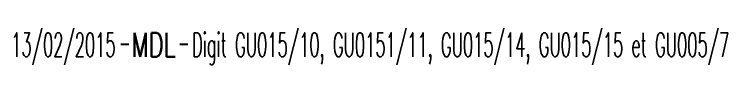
# Model space of a CAD drawing. Header units: millimetres. Extents: x 146997 to 147991, y 130998 to 131775.
# Drawn here: x 147436 to 147480.77, y 131264.9 to 131267.18 of the extents above; entities that cross this region are included whole.
import ezdxf
from ezdxf.enums import TextEntityAlignment as Align

# ---------------------------------------------------------------- set-up
doc = ezdxf.new("R2010")
doc.units = ezdxf.units.MM
doc.layers.get('0').update_dxf_attribs({"linetype": 'CONTINUOUS'})
doc.layers.add('L_140', color=3, linetype='CONTINUOUS')
doc.styles.get("Standard").update_dxf_attribs({"font": 'romans.shx', "width": 0.85})

# ---------------------------------------------------------------- blocks, each defined once
blk = doc.blocks.new('GIS_MODF')
at = {"color": 0, "linetype": 'Continuous', "flags": 128}
for points in [[(-2.176, -0.014), (-1.676, -0.014)], [(1.519, -0.014), (2.019, -0.014)]]:
    blk.add_lwpolyline(points, dxfattribs=at)
at = {"color": 0, "linetype": 'Continuous', "width": 0.5}
blk.add_attdef('DATE', text='', height=1.5, dxfattribs=at).set_placement((-2.502, -0.798), align=Align.RIGHT)
at = {"color": 0, "linetype": 'Continuous', "width": 1.771291}
blk.add_attdef('USER', text='', height=1.5, dxfattribs=at).set_placement((-1.507, -0.798), (1.276, -0.798), align=Align.FIT)
at = {"color": 0, "linetype": 'Continuous', "width": 0.5}
blk.add_attdef('DESC', (2.289, -0.798), '', height=1.5, dxfattribs=at)

msp = doc.modelspace()

# ---------------------------------------------------------------- block references
at = {"layer": 'L_140', "linetype": 'Continuous'}
ref = msp.add_blockref('GIS_MODF', (147444.864, 131266.197), dxfattribs=at)
ref.add_attrib('DATE', '13/02/2015', dxfattribs={"layer": '0', "color": 0, "linetype": 'Continuous', "height": 1.5, "width": 0.5}).set_placement((147442.362, 131265.399), align=Align.RIGHT)
ref.add_attrib('USER', 'MDL', dxfattribs={"layer": '0', "color": 0, "linetype": 'Continuous', "height": 1.5, "width": 0.638826}).set_placement((147443.357, 131265.399), (147446.14, 131265.399), align=Align.FIT)
ref.add_attrib('DESC', 'Digit GU015/10, GU0151/11, GU015/14, GU015/15 et GU005/7', (147447.153, 131265.399), dxfattribs={"layer": '0', "color": 0, "linetype": 'Continuous', "height": 1.5, "width": 0.5})

doc.saveas('drawing.dxf')
